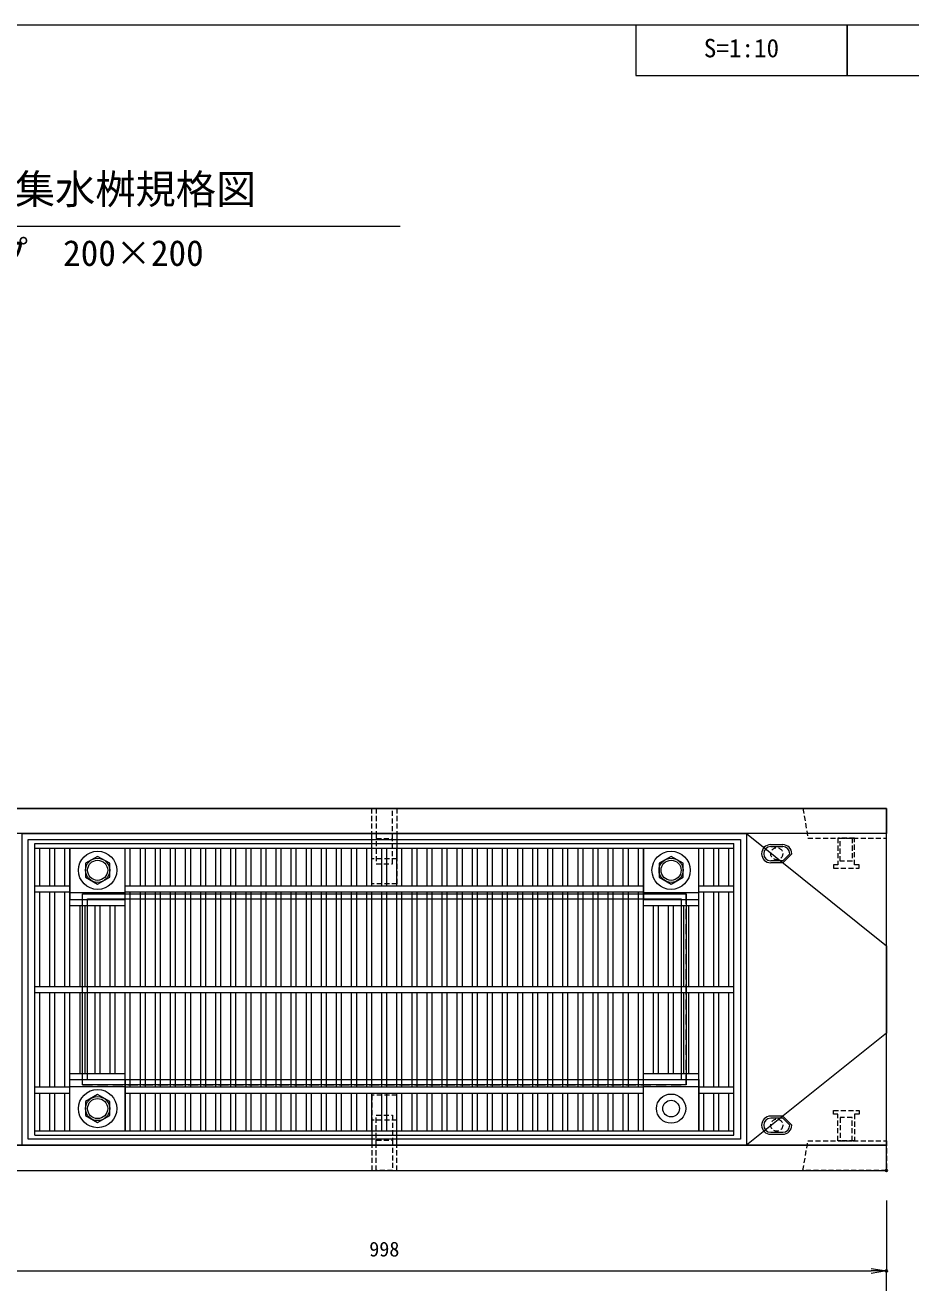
# Model space of a CAD drawing. Units: millimetres, scale not verified. Extents: x -1945 to 1945, y -1420 to 1420.
# Drawn here: x 98 to 978, y 169 to 1420 of the extents above; entities that cross this region are included whole.
import ezdxf
from ezdxf.enums import TextEntityAlignment as Align

# ---------------------------------------------------------------- set-up
doc = ezdxf.new("R2010")
doc.units = ezdxf.units.MM
doc.header["$LTSCALE"] = 10
doc.header["$PDMODE"] = 32
doc.header["$PDSIZE"] = 2
doc.linetypes.add('USER1', pattern=[0.75, 0.5, -0.25])
doc.linetypes.add('USER2', pattern=[1.5, 1, -0.5])
for name, color, linetype, lineweight in [('0-1_TITLE', 7, 'Continuous', 18), ('0-3_KIJUN', 7, 'Continuous', 18), ('0-5_SUNPO_S10', 3, 'Continuous', 18), ('0-6_10-GR', 5, 'Continuous', 18), ('0-8__0-0_0', 7, 'Continuous', 18), ('0-A__0-7_20-WAKU', 5, 'Continuous', 18)]:
    doc.layers.add(name, color=color, linetype=linetype, lineweight=lineweight)
doc.layers.add('0-9__0-2_DEFPOINTS', color=7, linetype='Continuous')
doc.styles.add('ＭＳ ゴシック', font='')
doc.styles.get('ＭＳ ゴシック').set_extended_font_data('MS Gothic')

# ---------------------------------------------------------------- blocks, each defined once
blk = doc.blocks.new('M16_INSERT_DAN')
at = {"layer": '0-3_KIJUN', "color": 3, "linetype": 'USER1'}
for points in [[(0, -12.5), (-50, -12.5), (-50, 12.5), (0, 12.5)], [(0, 8), (-30, 8), (-30, -8), (0, -8)]]:
    blk.add_lwpolyline(points, close=True, dxfattribs=at)
blk = doc.blocks.new('_OPEN')
at = {"layer": '0-8__0-0_0'}
blk.add_line((0, 0), (-1, 0), dxfattribs=at)
blk.add_lwpolyline([(-1, 0.1667), (0, 0), (-1, -0.1667)], dxfattribs=at)
blk = doc.blocks.new('_D21')
at = {"layer": '0-5_SUNPO_S10'}
for p, q in [((1901, 1671), (1901, 1601)), ((2899, 1671), (2899, 1601)), ((1916, 1601), (2884, 1601))]:
    blk.add_line(p, q, dxfattribs=at)
at = {"layer": '0-9__0-2_DEFPOINTS'}
for p in [(1901, 1701), (2899, 1701), (2899, 1601)]:
    blk.add_point(p, dxfattribs=at)
at = {"layer": '0-5_SUNPO_S10', "xscale": 15, "yscale": 15, "rotation": 180}
blk.add_blockref('_OPEN', (1901, 1601), dxfattribs=at)
at = {"layer": '0-5_SUNPO_S10', "xscale": 15, "yscale": 15}
blk.add_blockref('_OPEN', (2899, 1601), dxfattribs=at)
at = {"layer": '0-5_SUNPO_S10', "color": 7, "style": 'ＭＳ ゴシック'}
blk.add_text('998', height=14.66, dxfattribs=at).set_placement((2385, 1611), align=Align.BOTTOM_LEFT)
blk = doc.blocks.new('_D26')
at = {"layer": '0-5_SUNPO_S10'}
for p, q in [((1901, 1481), (1901, 1601)), ((1916, 1601), (2884, 1601)), ((2899, 1481), (2899, 1601))]:
    blk.add_line(p, q, dxfattribs=at)
at = {"layer": '0-9__0-2_DEFPOINTS'}
for p in [(2899, 1601), (1901, 1451), (2899, 1451)]:
    blk.add_point(p, dxfattribs=at)
at = {"layer": '0-5_SUNPO_S10', "xscale": 15, "yscale": 15, "rotation": 180}
blk.add_blockref('_OPEN', (1901, 1601), dxfattribs=at)
at = {"layer": '0-5_SUNPO_S10', "xscale": 15, "yscale": 15}
blk.add_blockref('_OPEN', (2899, 1601), dxfattribs=at)
at = {"layer": '0-5_SUNPO_S10', "color": 7, "style": 'ＭＳ ゴシック'}
blk.add_text('998', height=14.66, dxfattribs=at).set_placement((2385, 1611), align=Align.BOTTOM_LEFT)
blk = doc.blocks.new('A$C7CB55EC0')
at = {"layer": '0-6_10-GR'}
for p, q in [((0, 290), (695, 290)), ((0, 285.5), (0, 290)), ((0, 290), (695, 290)), ((0, 0), (0, 290)), ((695, 285.5), (695, 290)), ((695, 0), (695, 290)), ((0, 285.5), (695, 285.5)), ((0, 248), (0, 285.5)), ((5, 248), (5, 285.5)), ((15, 248), (15, 285.5)), ((20, 248), (20, 285.5)), ((30, 248), (30, 285.5)), ((35, 148), (35, 285.5)), ((35, 285.5), (35, 234.5)), ((90, 148), (90, 285.5)), ((90, 234.5), (90, 285.5)), ((95, 248), (95, 285.5)), ((105, 248), (105, 285.5)), ((110, 248), (110, 285.5)), ((120, 248), (120, 285.5)), ((125, 248), (125, 285.5)), ((135, 248), (135, 285.5)), ((140, 248), (140, 285.5)), ((150, 248), (150, 285.5)), ((155, 248), (155, 285.5)), ((165, 248), (165, 285.5)), ((170, 248), (170, 285.5)), ((180, 248), (180, 285.5)), ((185, 248), (185, 285.5)), ((195, 248), (195, 285.5)), ((200, 248), (200, 285.5)), ((210, 248), (210, 285.5)), ((215, 248), (215, 285.5)), ((225, 248), (225, 285.5)), ((230, 248), (230, 285.5)), ((240, 248), (240, 285.5)), ((245, 248), (245, 285.5)), ((255, 248), (255, 285.5)), ((260, 248), (260, 285.5)), ((270, 248), (270, 285.5)), ((275, 248), (275, 285.5)), ((285, 248), (285, 285.5)), ((290, 248), (290, 285.5)), ((300, 248), (300, 285.5)), ((305, 248), (305, 285.5)), ((315, 248), (315, 285.5)), ((320, 248), (320, 285.5)), ((330, 248), (330, 285.5)), ((335, 248), (335, 285.5)), ((345, 248), (345, 285.5)), ((350, 248), (350, 285.5)), ((360, 248), (360, 285.5)), ((365, 248), (365, 285.5)), ((375, 248), (375, 285.5)), ((380, 248), (380, 285.5)), ((390, 248), (390, 285.5)), ((395, 248), (395, 285.5)), ((405, 248), (405, 285.5)), ((410, 248), (410, 285.5)), ((420, 248), (420, 285.5)), ((425, 248), (425, 285.5)), ((435, 248), (435, 285.5)), ((440, 248), (440, 285.5)), ((450, 248), (450, 285.5)), ((455, 248), (455, 285.5)), ((465, 248), (465, 285.5)), ((470, 248), (470, 285.5)), ((480, 248), (480, 285.5)), ((485, 248), (485, 285.5)), ((495, 248), (495, 285.5)), ((500, 248), (500, 285.5)), ((510, 248), (510, 285.5)), ((515, 248), (515, 285.5)), ((525, 248), (525, 285.5)), ((530, 248), (530, 285.5)), ((540, 248), (540, 285.5)), ((545, 248), (545, 285.5)), ((555, 248), (555, 285.5)), ((560, 248), (560, 285.5)), ((570, 248), (570, 285.5)), ((575, 248), (575, 285.5)), ((585, 248), (585, 285.5)), ((590, 248), (590, 285.5)), ((600, 248), (600, 285.5)), ((605, 148), (605, 285.5)), ((605, 285.5), (605, 234.5)), ((660, 148), (660, 285.5)), ((660, 234.5), (660, 285.5)), ((665, 248), (665, 285.5)), ((675, 248), (675, 285.5)), ((680, 248), (680, 285.5)), ((690, 248), (690, 285.5)), ((695, 248), (695, 285.5)), ((0, 248), (35, 248)), ((0, 242), (0, 248)), ((0, 242), (35, 242)), ((0, 148), (0, 242)), ((5, 148), (5, 242)), ((15, 148), (15, 242)), ((20, 148), (20, 242)), ((30, 148), (30, 242)), ((35, 241.5), (90, 241.5)), ((90, 248), (605, 248)), ((90, 242), (605, 242)), ((95, 148), (95, 242)), ((105, 148), (105, 242)), ((110, 148), (110, 242)), ((120, 148), (120, 242)), ((125, 148), (125, 242)), ((135, 148), (135, 242)), ((140, 148), (140, 242)), ((150, 148), (150, 242)), ((155, 148), (155, 242)), ((165, 148), (165, 242)), ((170, 148), (170, 242)), ((180, 148), (180, 242)), ((185, 148), (185, 242)), ((195, 148), (195, 242)), ((200, 148), (200, 242)), ((210, 148), (210, 242)), ((215, 148), (215, 242)), ((225, 148), (225, 242)), ((230, 148), (230, 242)), ((240, 148), (240, 242)), ((245, 148), (245, 242)), ((255, 148), (255, 242)), ((260, 148), (260, 242)), ((270, 148), (270, 242)), ((275, 148), (275, 242)), ((285, 148), (285, 242)), ((290, 148), (290, 242)), ((300, 148), (300, 242)), ((305, 148), (305, 242)), ((315, 148), (315, 242)), ((320, 148), (320, 242)), ((330, 148), (330, 242)), ((335, 148), (335, 242)), ((345, 148), (345, 242)), ((350, 148), (350, 242)), ((360, 148), (360, 242)), ((365, 148), (365, 242)), ((375, 148), (375, 242)), ((380, 148), (380, 242)), ((390, 148), (390, 242)), ((395, 148), (395, 242)), ((405, 148), (405, 242)), ((410, 148), (410, 242)), ((420, 148), (420, 242)), ((425, 148), (425, 242)), ((435, 148), (435, 242)), ((440, 148), (440, 242)), ((450, 148), (450, 242)), ((455, 148), (455, 242)), ((465, 148), (465, 242)), ((470, 148), (470, 242)), ((480, 148), (480, 242)), ((485, 148), (485, 242)), ((495, 148), (495, 242)), ((500, 148), (500, 242)), ((510, 148), (510, 242)), ((515, 148), (515, 242)), ((525, 148), (525, 242)), ((530, 148), (530, 242)), ((540, 148), (540, 242)), ((545, 148), (545, 242)), ((555, 148), (555, 242)), ((560, 148), (560, 242)), ((570, 148), (570, 242)), ((575, 148), (575, 242)), ((585, 148), (585, 242)), ((590, 148), (590, 242)), ((600, 148), (600, 242)), ((605, 241.5), (660, 241.5)), ((605, 233.5), (605, 239.5)), ((660, 248), (695, 248)), ((660, 242), (695, 242)), ((660, 233.5), (660, 239.5)), ((665, 148), (665, 242)), ((675, 148), (675, 242)), ((680, 148), (680, 242)), ((690, 148), (690, 242)), ((695, 242), (695, 248)), ((695, 148), (695, 242)), ((35, 234.5), (90, 234.5)), ((35, 228.5), (35, 234.5)), ((35, 234.5), (90, 234.5)), ((35, 228.5), (90, 228.5)), ((45, 148), (45, 228.5)), ((50, 148), (50, 228.5)), ((60, 148), (60, 228.5)), ((65, 148), (65, 228.5)), ((75, 148), (75, 228.5)), ((80, 148), (80, 228.5)), ((90, 228.5), (90, 234.5)), ((605, 234.5), (660, 234.5)), ((605, 234.5), (660, 234.5)), ((605, 228.5), (660, 228.5)), ((615, 148), (615, 228.5)), ((620, 148), (620, 228.5)), ((630, 148), (630, 228.5)), ((635, 148), (635, 228.5)), ((645, 148), (645, 228.5)), ((650, 148), (650, 228.5)), ((0, 148), (695, 148)), ((0, 142), (0, 148)), ((0, 142), (695, 142)), ((0, 48), (0, 142)), ((5, 48), (5, 142)), ((15, 48), (15, 142)), ((20, 48), (20, 142)), ((30, 48), (30, 142)), ((35, 4.5), (35, 142)), ((45, 61.5), (45, 142)), ((50, 61.5), (50, 142)), ((60, 61.5), (60, 142)), ((65, 61.5), (65, 142)), ((75, 61.5), (75, 142)), ((80, 61.5), (80, 142)), ((90, 4.5), (90, 142)), ((95, 48), (95, 142)), ((105, 48), (105, 142)), ((110, 48), (110, 142)), ((120, 48), (120, 142)), ((125, 48), (125, 142)), ((135, 48), (135, 142)), ((140, 48), (140, 142)), ((150, 48), (150, 142)), ((155, 48), (155, 142)), ((165, 48), (165, 142)), ((170, 48), (170, 142)), ((180, 48), (180, 142)), ((185, 48), (185, 142)), ((195, 48), (195, 142)), ((200, 48), (200, 142)), ((210, 48), (210, 142)), ((215, 48), (215, 142)), ((225, 48), (225, 142)), ((230, 48), (230, 142)), ((240, 48), (240, 142)), ((245, 48), (245, 142)), ((255, 48), (255, 142)), ((260, 48), (260, 142)), ((270, 48), (270, 142)), ((275, 48), (275, 142)), ((285, 48), (285, 142)), ((290, 48), (290, 142)), ((300, 48), (300, 142)), ((305, 48), (305, 142)), ((315, 48), (315, 142)), ((320, 48), (320, 142)), ((330, 48), (330, 142)), ((335, 48), (335, 142)), ((345, 48), (345, 142)), ((350, 48), (350, 142)), ((360, 48), (360, 142)), ((365, 48), (365, 142)), ((375, 48), (375, 142)), ((380, 48), (380, 142)), ((390, 48), (390, 142)), ((395, 48), (395, 142)), ((405, 48), (405, 142)), ((410, 48), (410, 142)), ((420, 48), (420, 142)), ((425, 48), (425, 142)), ((435, 48), (435, 142)), ((440, 48), (440, 142)), ((450, 48), (450, 142)), ((455, 48), (455, 142)), ((465, 48), (465, 142)), ((470, 48), (470, 142)), ((480, 48), (480, 142)), ((485, 48), (485, 142)), ((495, 48), (495, 142)), ((500, 48), (500, 142)), ((510, 48), (510, 142)), ((515, 48), (515, 142)), ((525, 48), (525, 142)), ((530, 48), (530, 142)), ((540, 48), (540, 142)), ((545, 48), (545, 142)), ((555, 48), (555, 142)), ((560, 48), (560, 142)), ((570, 48), (570, 142)), ((575, 48), (575, 142)), ((585, 48), (585, 142)), ((590, 48), (590, 142)), ((600, 48), (600, 142)), ((605, 4.5), (605, 142)), ((615, 61.5), (615, 142)), ((620, 61.5), (620, 142)), ((630, 61.5), (630, 142)), ((635, 61.5), (635, 142)), ((645, 61.5), (645, 142)), ((650, 61.5), (650, 142)), ((660, 4.5), (660, 142)), ((665, 48), (665, 142)), ((675, 48), (675, 142)), ((680, 48), (680, 142)), ((690, 48), (690, 142)), ((695, 142), (695, 148)), ((695, 48), (695, 142)), ((35, 61.5), (90, 61.5)), ((35, 50.5), (35, 56.5)), ((35, 55.5), (90, 55.5)), ((35, 55.5), (90, 55.5)), ((35, 4.5), (35, 55.5)), ((90, 50.5), (90, 56.5)), ((90, 55.5), (90, 4.5)), ((605, 61.5), (660, 61.5)), ((605, 55.5), (660, 55.5)), ((605, 55.5), (660, 55.5)), ((605, 4.5), (605, 55.5)), ((660, 55.5), (660, 4.5)), ((0, 48), (35, 48)), ((0, 42), (0, 48)), ((0, 42), (35, 42)), ((0, 4.5), (0, 42)), ((5, 4.5), (5, 42)), ((15, 4.5), (15, 42)), ((20, 4.5), (20, 42)), ((30, 4.5), (30, 42)), ((35, 48.5), (90, 48.5)), ((90, 48), (605, 48)), ((90, 42), (605, 42)), ((95, 4.5), (95, 42)), ((105, 4.5), (105, 42)), ((110, 4.5), (110, 42)), ((120, 4.5), (120, 42)), ((125, 4.5), (125, 42)), ((135, 4.5), (135, 42)), ((140, 4.5), (140, 42)), ((150, 4.5), (150, 42)), ((155, 4.5), (155, 42)), ((165, 4.5), (165, 42)), ((170, 4.5), (170, 42)), ((180, 4.5), (180, 42)), ((185, 4.5), (185, 42)), ((195, 4.5), (195, 42)), ((200, 4.5), (200, 42)), ((210, 4.5), (210, 42)), ((215, 4.5), (215, 42)), ((225, 4.5), (225, 42)), ((230, 4.5), (230, 42)), ((240, 4.5), (240, 42)), ((245, 4.5), (245, 42)), ((255, 4.5), (255, 42)), ((260, 4.5), (260, 42)), ((270, 4.5), (270, 42)), ((275, 4.5), (275, 42)), ((285, 4.5), (285, 42)), ((290, 4.5), (290, 42)), ((300, 4.5), (300, 42)), ((305, 4.5), (305, 42)), ((315, 4.5), (315, 42)), ((320, 4.5), (320, 42)), ((330, 4.5), (330, 42)), ((335, 4.5), (335, 42)), ((345, 4.5), (345, 42)), ((350, 4.5), (350, 42)), ((360, 4.5), (360, 42)), ((365, 4.5), (365, 42)), ((375, 4.5), (375, 42)), ((380, 4.5), (380, 42)), ((390, 4.5), (390, 42)), ((395, 4.5), (395, 42)), ((405, 4.5), (405, 42)), ((410, 4.5), (410, 42)), ((420, 4.5), (420, 42)), ((425, 4.5), (425, 42)), ((435, 4.5), (435, 42)), ((440, 4.5), (440, 42)), ((450, 4.5), (450, 42)), ((455, 4.5), (455, 42)), ((465, 4.5), (465, 42)), ((470, 4.5), (470, 42)), ((480, 4.5), (480, 42)), ((485, 4.5), (485, 42)), ((495, 4.5), (495, 42)), ((500, 4.5), (500, 42)), ((510, 4.5), (510, 42)), ((515, 4.5), (515, 42)), ((525, 4.5), (525, 42)), ((530, 4.5), (530, 42)), ((540, 4.5), (540, 42)), ((545, 4.5), (545, 42)), ((555, 4.5), (555, 42)), ((560, 4.5), (560, 42)), ((570, 4.5), (570, 42)), ((575, 4.5), (575, 42)), ((585, 4.5), (585, 42)), ((590, 4.5), (590, 42)), ((600, 4.5), (600, 42)), ((605, 48.5), (660, 48.5)), ((660, 48), (695, 48)), ((660, 42), (695, 42)), ((665, 4.5), (665, 42)), ((675, 4.5), (675, 42)), ((680, 4.5), (680, 42)), ((690, 4.5), (690, 42)), ((695, 42), (695, 48)), ((695, 4.5), (695, 42)), ((0, 4.5), (695, 4.5)), ((0, 0), (0, 4.5)), ((0, 0), (695, 0)), ((0, 0), (695, 0)), ((695, 0), (695, 4.5))]:
    blk.add_line(p, q, dxfattribs=at)
blk.add_circle((632.5, 26.5), 14.5, dxfattribs=at)
at = {"layer": '0-A__0-7_20-WAKU'}
for p, q in [((62.5, 277.36), (50.5, 270.43)), ((74.5, 270.43), (62.5, 277.36)), ((632.5, 277.36), (620.5, 270.43)), ((644.5, 270.43), (632.5, 277.36)), ((50.5, 270.43), (50.5, 256.57)), ((74.5, 256.57), (74.5, 270.43)), ((620.5, 270.43), (620.5, 256.57)), ((644.5, 256.57), (644.5, 270.43)), ((50.5, 256.57), (62.5, 249.64)), ((62.5, 249.64), (74.5, 256.57)), ((620.5, 256.57), (632.5, 249.64)), ((632.5, 249.64), (644.5, 256.57)), ((62.5, 40.36), (50.5, 33.43)), ((74.5, 33.43), (62.5, 40.36)), ((50.5, 33.43), (50.5, 19.57)), ((74.5, 19.57), (74.5, 33.43)), ((50.5, 19.57), (62.5, 12.64)), ((62.5, 12.64), (74.5, 19.57))]:
    blk.add_line(p, q, dxfattribs=at)
at = {"layer": '0-A__0-7_20-WAKU', "linetype": 'USER2'}
for p, q in [((647.5, 50), (647.5, 240)), ((47.5, 50), (647.5, 50))]:
    blk.add_line(p, q, dxfattribs=at)
blk.add_lwpolyline([(47.5, 50), (47.5, 240), (647.5, 240)], dxfattribs=at)
at = {"layer": '0-A__0-7_20-WAKU'}
for centre, radius in [((62.5, 263.5), 19), ((62.5, 263.5), 12), ((632.5, 263.5), 19), ((632.5, 263.5), 12), ((62.5, 263.5), 10), ((632.5, 263.5), 10), ((62.5, 26.5), 19), ((62.5, 26.5), 12), ((62.5, 26.5), 10), ((632.5, 26.5), 8.25)]:
    blk.add_circle(centre, radius, dxfattribs=at)

msp = doc.modelspace()

# ---------------------------------------------------------------- linework, layer by layer
at = {"layer": '0-1_TITLE', "color": 1}
msp.add_line((-470.64, 1220), (470.64, 1220), dxfattribs=at)
at = {"layer": '0-1_TITLE', "color": 2}
msp.add_lwpolyline([(-1945, -1420), (1945, -1420), (1945, 1420), (-1945, 1420)], close=True, dxfattribs=at)
msp.add_lwpolyline([(-1945, -1420), (1945, -1420), (1945, 1420), (-1945, 1420)], close=True, dxfattribs=at)
at = {"layer": '0-1_TITLE', "color": 1}
for points in [[(705, 1420), (705, 1370), (915, 1370), (915, 1420)], [(915, 1420), (915, 1370), (1525, 1370), (1525, 1420)]]:
    msp.add_lwpolyline(points, close=True, dxfattribs=at)
at = {"layer": '0-3_KIJUN'}
for p, q in [((839, 605), (851, 605)), ((839, 603), (851, 603)), ((851, 589), (839, 589)), ((860, 596), (851, 587)), ((858, 596), (851, 589)), ((851, 587), (839, 587)), ((851, 335), (839, 335)), ((851, 333), (839, 333)), ((860, 326), (851, 335)), ((858, 326), (851, 333)), ((839, 319), (851, 319)), ((839, 317), (851, 317))]:
    msp.add_line(p, q, dxfattribs=at)
for points in [[(-44, 281), (954, 281), (954, 641), (-44, 641)], [(-44, 641), (954, 641), (954, 616), (-44, 616)], [(-44, 306), (954, 306), (954, 616), (-44, 616)], [(-44, 306), (954, 306), (954, 616), (-44, 616)], [(95, 616), (815, 616), (815, 306), (95, 306)], [(101, 610), (809, 610), (809, 312), (101, 312)], [(155, 556), (755, 556), (755, 366), (155, 366)], [(160, 551), (750, 551), (750, 371), (160, 371)], [(-44, 281), (954, 281), (954, 306), (-44, 306)]]:
    msp.add_lwpolyline(points, close=True, dxfattribs=at)
at = {"layer": '0-3_KIJUN', "linetype": 'USER1'}
for points in [[(954, 641), (871, 641), (876, 611.5), (954, 611.5)], [(922.22, 611.5), (905.77, 611.5), (905.77, 585), (901.25, 585), (901.25, 581.5), (926.75, 581.5), (926.75, 585), (922.22, 585)], [(908, 611.5), (920, 611.5), (920, 588.5), (908, 588.5)], [(922.22, 310.5), (905.77, 310.5), (905.77, 337), (901.25, 337), (901.25, 340.5), (926.75, 340.5), (926.75, 337), (922.22, 337)], [(908, 310.5), (920, 310.5), (920, 333.5), (908, 333.5)], [(954, 281), (871, 281), (876, 310.5), (954, 310.5)]]:
    msp.add_lwpolyline(points, close=True, dxfattribs=at)
at = {"layer": '0-3_KIJUN', "color": 3}
msp.add_lwpolyline([(815, 616), (954, 504.5), (954, 417.5), (815, 306)], dxfattribs=at)
at = {"layer": '0-3_KIJUN', "linetype": 'USER1'}
for centre in [(845, 596), (845, 326)]:
    msp.add_circle(centre, 6, dxfattribs=at)
at = {"layer": '0-3_KIJUN'}
for centre, radius, start, end in [((839, 596), 9, 90, 180), ((839, 596), 7, 90, 180), ((851, 596), 9, 0, 90), ((851, 596), 7, 0, 90), ((839, 596), 9, 180, 270), ((839, 596), 7, 180, 270), ((839, 326), 9, 90, 180), ((839, 326), 9, 180, 270), ((839, 326), 7, 90, 180), ((839, 326), 7, 180, 270), ((851, 326), 9, 270, 360), ((851, 326), 7, 270, 0)]:
    msp.add_arc(centre, radius, start, end, dxfattribs=at)

# ---------------------------------------------------------------- block references
at = {"layer": '0-3_KIJUN', "rotation": 90}
for p in [(455, 641), (455, 616)]:
    msp.add_blockref('M16_INSERT_DAN', p, dxfattribs=at)
at = {"layer": '0-3_KIJUN', "xscale": -1, "rotation": 90}
for p in [(455, 306), (455, 281)]:
    msp.add_blockref('M16_INSERT_DAN', p, dxfattribs=at)
at = {"layer": '0-5_SUNPO_S10'}
for name in ['_D21', '_D26']:
    msp.add_blockref(name, (-1945, -1420), dxfattribs=at)
at = {"layer": '0-6_10-GR'}
msp.add_blockref('A$C7CB55EC0', (107.5, 316), dxfattribs=at)

# ---------------------------------------------------------------- texts
at = {"layer": '0-1_TITLE', "style": 'ＭＳ ゴシック'}
for s, height, p in [('S=1:10', 18.33, (772.5, 1382.5)), ('ＳＫロードレインⅠ型\u3000集水桝規格図', 29.33, (-352.44, 1233.38)), ('T-25縦断\u3000乗入れタイプ\u3000200×200', 25.66, (-284.07, 1172.87))]:
    msp.add_text(s, height=height, dxfattribs=at).set_placement(p, align=Align.BOTTOM_LEFT)

doc.saveas('drawing.dxf')
